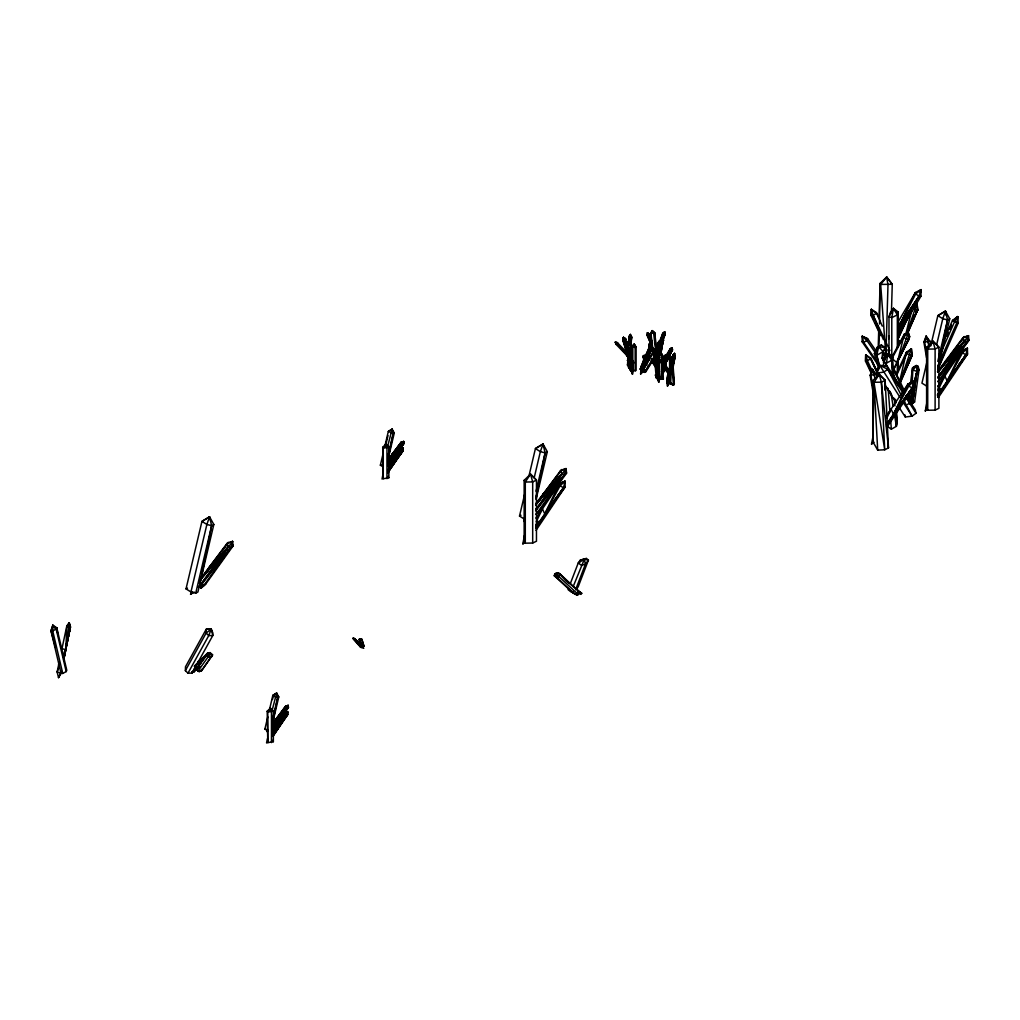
<?xml version="1.0" encoding="UTF-8"?>
<svg xmlns="http://www.w3.org/2000/svg" width="1020" height="1020" viewBox="0 0 1020 1020"><rect width="100%" height="100%" fill="white"/><g stroke="black" fill="none" stroke-linecap="round" stroke-linejoin="round"><path stroke-width="1.5" d="M662.413 358.173L662.413 355.177L660.488 352.13L658.499 353.71L659.647 378.994L658.754 382.258L657.581 379.389L656.599 367.914M671.581 359.805L672.766 355.202L674.564 353.392L672.715 369.508L673.544 355.648L674.564 353.392L675.253 355.801L672.715 369.508M897.855 335.491L920.932 296.259L921.022 289.629L915.374 292.536L898.39 321.376L899.538 325.023L897.919 327.688M877.481 363.974L862.129 341.764L862.206 336.268L867.625 338.704L876.652 351.76M199.614 580.023L227.026 543.431L232.56 541.39L233.095 545.904L205.708 584.103L200.953 588.196L201.029 583.555M872.852 441.685L873.987 382.283L879.215 374.378L885.156 380.332L888.471 447.946L884.722 449.782L877.697 450.113L872.852 441.685L872.852 380.549L879.215 374.378L885.156 380.332L884.863 388.046M877.404 372.16L870.697 358.096L865.699 354.871L865.546 361.271L871.577 373.932M879.036 318.176L876.358 312.553L871.36 309.328L871.207 315.728L880.693 335.644M66.198 671.581L56.176 629.059L52.849 625.196L52.709 630.921L62.743 673.442L66.198 671.581L66.797 670.293L56.776 627.759L52.849 625.196L51 630.857L61.034 673.391L62.743 673.442M878.233 346.762L878.743 329.345M879.062 318.253L880.081 283.42L886.673 277.006L892.258 284.287L891.429 312.796M878.832 347.743L879.342 330.327M879.52 323.99L880.081 283.42M885.946 354.603L887.986 284.924L886.673 277.006L880.681 284.414L885.564 351.505M210.145 652.621L210.464 653.641L197.905 671.185L201.514 670.765L212.581 654.891L210.145 652.621L207.736 652.902L196.286 669.668L199.18 671.619L201.514 670.765L212.581 654.891L210.464 653.641L206.563 655.579L196.184 665.588L192.028 673.111L187.986 673.174L185.372 670.637L185.487 666.774L206.244 629.212L211.242 629.059L212.861 632.974L212.785 635.549L196.949 664.211M192.028 673.111L196.184 665.588L194.756 666.455L206.563 655.579L208.182 657.084L211.803 656.676L210.464 653.641L207.736 652.902L194.208 666.2M665.831 363.158L672.435 349.911L672.18 347.897L670.14 348.802L666.34 355.202M630.64 356.503L631.482 336.804L630.36 334.458L629.008 336.536L628.269 347.029M912.058 383.061L912.607 367.825L916.342 365.555L918.191 366.435L919.007 369.89L914.608 401.982L912.16 403.372L914.608 401.982M653.081 352.359L649.051 346.086L649.128 344.173L651.193 345.193L654.406 350.217M363.604 648.248L354.616 638.507L353.685 639.26L353.519 638.584L361.348 646.514L360.175 646.782L353.303 639.145L353.303 638.074L358.747 642.332L358.441 643.276L358.007 642.74L363.604 648.248L358.747 642.332L353.303 638.074L361.309 647.521L360.914 645.979L360.175 646.782L361.309 647.521L360.914 645.979M632.196 364.267L632.03 368.335L632.196 364.267L633.216 369.393M657.466 363.12L658.754 382.258M658.499 372.274L657.581 379.389L659.506 377.4L658.499 372.274L659.634 378.994L657.581 379.389L659.621 378.994L658.894 370.324M884.875 390.15L885.092 385.394M885.985 366.384L887.782 353.876L892.551 357.599L893.89 376.431M200.953 588.196L201.119 584.881L232.56 541.39L227.026 543.431L228.493 546.682L230.915 547.663L233.095 545.904L232.114 543.749L232.56 541.39L230.915 547.663L203.541 585.862L200.953 588.196L203.222 584.447M628.052 356.35L627.517 364.994L628.868 368.207L630.22 362.648M630.487 357.229L631.482 336.804L630.36 334.458L629.404 336.753L628.524 349.044M909.253 402.135L909.751 392.649M662.987 339.571L660.96 353.57L661.789 339.711L661.011 339.265L660.233 342.337M630.411 352.066L630.079 356.426M627.517 354.909L630.105 365.224L629.875 362.508M58.561 664.683L59.16 662.095M63.648 660.106L70.405 626.981L69.258 622.837L66.823 625.885L61.863 649.166M883.664 361.322L882.325 358.505L882.759 352.18L887.438 355.317M912.339 382.742L912.607 367.825L916.342 365.555L919.007 369.89L916.993 371.369L911.727 392.203L909.814 403.92M630.118 357.191L630.436 352.486M630.857 346.214L631.482 336.804L629.008 336.536L630.36 334.458L630.997 350.803L628.422 350.574M645.035 356.809L649.867 345.831L651.831 344.518L651.971 347.093L647.993 359.014L645.94 358.874L640.789 371.369L640.611 373.945L642.842 371.509L645.137 365.95M883.843 361.284L882.325 358.505L882.759 352.18L887.311 356.694M628.498 357.841L627.695 360.736L627.733 354.526M627.695 360.736L628.001 356.388M629.519 339.507L629.735 336.498M629.225 350.51L629.404 347.909M629.837 356.146L630.054 353.149M630.895 341.152L631.214 336.651M630.832 346.009L631.482 336.804L629.952 356.758M360.991 644.908L362.278 647.228L363.018 646.82L362.278 647.241C363.145 645.545 357.14 637.322 361.858 639.26L363.974 646.272L361.348 646.246L359.117 639.744L360.379 638.762M643.837 365.262L641.554 370.821L642.842 371.509C647.101 357.408 643.964 372.109 640.611 373.945L641.236 371.867M658.831 367.837L659.392 360.442M892.003 363.923L892.551 357.599L888.356 356.222M907.507 404.443L909.559 403.168L909.687 401.791L906.984 396.155M671.785 361.195L672.091 358.096L671.109 357.089L669.592 359.078L669.592 382.309L667.488 386.095L666.787 382.831L669.018 373.562M668.521 373.575L667.003 381.123L669.337 378.841L666.85 378.242L669.617 367.493M878.628 375.908L870.596 359.04L865.699 354.871L865.546 361.271L870.596 359.04L870.697 358.096L877.366 372.44M876.358 312.553L882.287 326.158M898.378 359.907L898.48 358.964M651.372 345.397L647.126 335.159L647.419 332.762L649.357 334.241L651.181 338.627M920.614 292.651L921.022 289.629L915.705 293.938L899.538 325.023L919.045 296.17L921.022 289.629L919.135 291.656M660.96 353.57L662.783 339.953L663.51 339.864L660.577 353.608M910.49 383.239L912.607 367.825M912.594 403.461L916.993 371.369L916.342 365.555L913.155 370.132L916.993 371.369L911.931 405.042M917.77 369.495L918.191 366.435L915.641 365.606M663.574 361.96L664.377 356.158L665.461 354.858L667.207 355.393L664.976 370.515L663.344 372.453L662.184 372.109M663.178 363.133L664.377 356.158L667.207 355.393L664.976 370.515L664.9 368.87M658.066 363.451L657.989 365.925M669.808 379.402L669.362 383.405L666.787 382.831L669.732 381.862L669.349 383.405L666.787 382.831M907.851 400.006L908.833 393.924M957.193 319.515L957.678 316.582L952.514 320.382L943.793 340.234M199.499 582.624L201.106 578.455L202.942 567.566M272.952 720.783L273.475 717.672M389.487 450.636L388.174 458.413L393.172 433.589L392.126 429.152L388.327 431.434L384.719 446.773M535.895 497.862L536.418 494.751M662.439 370.604L664.377 356.158L665.665 358.976L663.344 372.453M665.678 364.369L667.207 355.393M898.225 346.545L898.225 312.056L893.443 308.333L891.786 317.666L891.786 356.86M578.391 590.924L577.575 595.285L572.666 592.684L554.268 575.739L554.88 573.877L558.322 572.819L559.993 573.979L578.391 590.924L577.575 595.285L572.666 592.684M643.352 369.941L644.525 372.338L645.596 372.223L655.414 356.222L655.019 352.831L652.647 354.233L642.829 370.247L644.525 372.338L654.343 356.337L655.019 352.831L652.596 352.729L642.766 368.73M266.551 742.993L267.393 738.684M382.041 479.068L382.882 474.759M524.522 535.207L522.839 543.838L525.249 541.913M873.936 442.157L871.526 444.082L873.209 435.451M925.268 410.92L927.282 409.109L925.268 410.92L926.67 403.729M644.143 364.14L642.855 367.047L640.267 369.163L643.824 359.55M198.352 587.52L228.493 546.682L201.106 578.455L199.244 582.739L201.106 578.455L211.637 525.695L209.546 516.808L201.947 521.386L186.023 588.884L190.957 591.957L195.712 593.194L197.918 591.995L213.83 524.497L209.546 516.808L201.947 521.386L206.881 524.446L211.637 525.695L213.83 524.497M272.735 722.351L277.682 697.514L276.637 693.077L272.837 695.359L269.229 710.698M536.137 497.887L545.114 452.893L543.022 444.006L535.423 448.57L528.908 476.187M646.858 362.648L645.316 355.954L644.002 355.534L643.046 356.796L645.214 366.154M937.941 368.067L947.542 319.974L945.451 311.087L937.852 315.652L930.979 344.798M63.712 659.57L70.405 626.981L69.258 622.837L66.797 626.293L65.828 649.727L63.686 659.787M932.497 343.51L932.956 341.215L938.897 347.17L938.897 408.306L935.11 410.129L927.728 410.257L926.593 408.523L926.593 347.386L932.956 341.215L938.897 347.17L935.11 348.993L927.728 349.12L926.593 347.386M629.34 366.103L628.868 368.207L630.092 365.224L627.517 364.994L628.715 359.244M910.426 402.798L916.993 371.369L912.556 389.13M59.096 662.668L57.133 672.001L58.522 677.65L60.932 673.072L58.522 677.65L60.907 673.072L57.133 672.001L59.262 666.34M63.686 658.678L65.637 649.345L64.579 652.175M536.252 518.096L559.24 483.875L564.965 481.172L563.588 487.7L536.201 528.475M887.272 423.262L893.456 414.171L891.11 409.147L885.742 417.04L907.928 384.119L913.652 381.416L912.275 387.944L886.648 426.092M63.648 658.984L70.418 626.713L63.814 657.747M63.737 658.308L70.405 626.981L66.797 626.293L68.276 626.05M670.025 380.294L669.362 383.405L668.215 383.086M672.652 368.016L674.743 355.508M645.94 358.874L643.416 370.12L640.789 371.369L642.829 371.509L641.542 370.821L643.99 365.083M879.418 367.187L876.766 355.253L878.704 346.672L881.42 345.002L885.003 347.552L887.081 355.062M63.304 657.148L65.076 649.612M65.79 646.591L70.405 626.981M190.957 591.957L206.881 524.446L209.546 516.808L210.043 519.626M195.712 593.194L211.637 525.695M267.342 730.651L264.881 729.109L267.776 716.843M272.493 699.567L273.577 694.964L276.637 693.077L278.791 696.915L272.773 722.402M272.047 710.71L276.637 693.077L277.147 695.895L278.791 696.915L275.311 696.902L272.837 695.359L273.577 694.964M272.977 717.468L277.682 697.514M382.831 466.714L380.371 465.184L382.908 454.448M385.815 444.835L387.982 435.629M387.536 446.773L392.126 429.152L394.281 432.99L388.263 458.477M388.11 455.073L393.172 433.589L394.281 432.99M524.433 519.142L519.511 516.069L524.93 493.055M534.212 477.717L540.358 451.643L543.022 444.006L547.319 451.681L536.048 499.481M536.074 491.245L545.114 452.893L547.319 451.681M894.094 368.169L909.202 338.525L908.412 333.017L903.631 337.059L891.99 358.505L897.205 362.954L904.345 334.063L908.412 333.017L909.687 336.536L909.202 338.525L893.609 369.763M926.644 363.209L921.94 383.15L926.861 386.223M936.64 344.811L942.786 318.724L945.451 311.087L949.747 318.763L937.75 369.648M937.775 361.386L947.542 319.974L949.747 318.763M660.297 353.264L663.51 339.864L661.61 347.246M673.493 385.178L670.421 383.851L670.421 360.621L669.592 359.078L671.109 357.089L673.493 385.178L669.592 382.309L668.495 382.997L669.923 381.799L668.495 382.997L669.247 379.899L668.495 382.997L669.349 383.405L668.495 382.997L669.553 379.185L668.495 382.997L669.923 381.799L673.493 385.178L674.309 383.698L672.652 359.129L672.091 358.096L670.255 358.071M672.754 366.218L675.253 355.801L672.766 355.202L674.564 353.392M645.073 357.229L649.906 346.252L651.831 344.518L642.09 367.595L640.802 366.422L642.855 367.047L640.267 369.163L643.862 359.983M660.475 342.592L662.707 333.476L664.683 331.793L665.091 334.254L660.501 345.895M661.623 347.412L663.51 339.864M668.495 382.997L669.247 379.975M672.626 366.384L675.253 355.801L672.601 366.142M52.849 625.196L51 630.857L55.513 647.458M905.824 333.948L911.561 311.189M899.398 382.525L906.423 352.193L911.408 348.814L911.982 355.508L900.316 382.844M660.271 345.614L661.789 339.711M672.46 358.211L673.251 355.139M668.699 374.506L667.003 381.123L667.335 378.178M672.409 360.073L673.544 355.648M646.846 361.794L651.168 347.017L649.867 345.831L651.933 346.456L651.168 347.017M937.431 371.777L962.931 337.709L968.477 335.669L966.832 341.942L937.724 381.697M662.566 370.642L663.727 366.269M664.504 363.349L665.665 358.976L665.461 354.858L667.297 357.038L665.665 358.976L664.492 358.632L665.971 355.572L667.297 357.038M630.666 364.204L631.291 371.382L632.464 374.251L633.343 370.987L632.846 365.147M670.586 349.911L671.504 350.357L672.18 347.897L670.14 348.802L670.586 349.911L667.297 360.57L671.504 350.357L672.435 349.911L672.18 347.897L666.519 356.758M656.689 374.863L655.452 375.067L656.243 377.91L656.995 375.181L656.536 367.939M626.586 351.862L622.825 339.685L623.475 337.339L625.502 338.5L633.254 363.77L630.653 365.351L623.092 340.884L623.475 337.339L625.693 339.303L623.092 340.884L623.475 337.339L631.801 365.198M660.233 344.212L664.683 331.793L664.721 334.381L660.322 345.563L665.091 334.254L664.211 333.604M896.338 410.983L897.23 423.542L896.376 426.334L891.352 429.19L886.762 425.901M68.595 624.979L69.258 622.837L65.828 649.727L62.029 648.656M647.993 359.014L651.831 344.518L651.091 345.958M893.061 376.176L891.671 360.392L887.782 353.876L884.659 358.096L883.32 365.428M892.793 376.087L891.671 360.392L892.551 357.599M667.488 386.095L668.151 384.03M524.994 518.683L524.063 521.513L525.007 518.683M906.397 334.292L917.069 303.272L917.643 309.965L907.213 334.42M900.265 381.301L911.408 348.814L911.982 355.508L900.035 382.589M559.993 573.979L559.062 576.772L556.767 577.473L554.268 575.739L555.505 573.533L559.993 573.979L568.331 582.777M897.205 362.954L908.412 333.017L904.345 334.063L891.62 357.484M393.006 464.113L400.643 450.062L403.104 447.729L403.193 450.649L393.006 464.113L400.235 449.093L403.104 447.729L402.415 450.993L387.74 472.719L403.193 450.649L403.104 447.729L400.235 449.093L388.301 466.854L391.833 461.601L393.006 464.113L387.702 471.903M966.361 351.135L967.393 348.253L961.669 350.956L937.801 386.491L944.851 375.985L947.197 381.008L937.469 395.301M903.49 392.101L887.795 369.265L879.788 365.402L876.524 370.693L878.781 375.615L877.047 373.014L879.788 365.402L887.005 365.797L902.904 390.545M647.062 359.881L651.933 346.456L649.026 353.06M658.499 353.71L660.488 352.13L662.413 355.177L663.357 379.121L658.793 377.451L658.219 379.058L659.634 378.994L658.843 372.657M658.793 377.451L658.219 379.058L659.621 378.994L658.219 379.058L657.964 376.189M873.592 395.479L870.136 375.258L872.355 369.342L876.282 374.429L876.817 377.54M926.555 357.739L923.878 342.095L926.096 336.179L930.023 341.267L930.826 345.933M646.399 361.131L651.933 346.456L649.485 352.193M570.308 583.644L578.276 562.9L580.291 560.146L586.398 558.463L588.438 560.082L578.2 586.768L575.93 589.853M579.156 563.116L580.291 560.146L586.398 558.463M573.151 586.653L584.32 559.342L588.438 560.082L585.403 564.2L575.739 589.407M656.51 354.45L658.27 350.14M656.191 350.026L662.707 333.476L664.683 331.793M657.53 347.858L658.678 344.938M659.812 342.031L663.255 333.298M656.65 354.883L658.206 350.931M657.058 354.628L658.206 351.721M656.803 354.386L657.925 351.53M660.195 345.805L665.091 334.254L660.31 345.958M656.587 348.98L657.76 346.06M656.854 354.259L658.028 351.339M937.622 369.635L945.387 350.459M627.938 346.226L627.619 343.103L628.843 342.898L628.715 340.846L627.746 343.243L628.256 346.303M643.301 369.061L644.742 365.53L641.542 370.821L644.742 365.53L643.442 368.169M654.113 354.106L653.922 351.109L655.006 348.853L656.281 351.097L654.037 351.25L655.006 348.853L656.281 351.097L658.652 367.481M656.727 354.743L657.925 351.823M660.616 344.416L664.721 334.381L662.707 333.476M660.552 344.314L664.721 334.381L660.45 344.059M898.276 338.308L904.562 323.914M946.432 336.485L948.307 332.239M949.543 329.396L951.418 325.15M941.09 352.346L954.784 321.172L957.678 316.582L958.239 322.97L937.686 369.75M937.762 366.142L957.079 322.205L957.678 316.582L953.279 320.892L952.514 320.382L958.239 322.97L954.784 321.172M656.179 353.749L658.627 348.215M907.583 332.775L917.643 309.965L917.069 303.272L913.27 307.186M913.69 317.462L914.953 314.632M916.215 311.788L917.477 308.958L916.138 311.839M902.981 374.34L904.88 370.081M906.143 367.251L911.816 354.501L909.139 360.264M881.42 345.002L877.162 347.386L874.382 353.545L878.551 368.551M883.141 351.658L878.704 346.672L874.382 353.545L876.766 355.253L883.141 351.658L885.003 347.552L878.704 346.672L877.162 347.386M902.05 377.094L911.982 355.508L906.665 353.698L896.656 375.233M54.213 627.683L56.776 627.759L56.176 629.059L52.709 630.921L51 630.857M61.034 673.391L61.939 671.44M898.021 336.931L904.051 323.952M898.314 338.308L908.986 315.333M912.122 320.497L914.8 314.721M908.973 328.631L906.971 332.928L917.643 309.965L914.545 309.481M910.299 325.75L917.643 309.965L910.21 325.546M896.376 373.817L906.423 352.193M901.973 377.043L911.982 355.508L905.224 369.673M901.858 376.762L903.873 372.504M388.442 468.703L391.833 461.601M272.952 732.628L276.344 725.526L278.524 727.438L273.143 735.331L286.926 714.931L287.615 711.667L284.746 713.018L272.812 730.779M536.316 521.692L542.423 508.903L544.769 513.927L535.921 526.919M886.992 417.767L891.11 409.147M937.992 390.354L944.851 375.985M273.092 734.54L277.516 728.038L284.746 713.018L287.615 711.667L287.704 714.574L273.118 736.274M557.558 497.11L565.144 486.986L563.588 487.7L544.769 513.927L559.24 483.875L564.965 481.172L565.144 486.986L535.997 530.4M913.831 387.23L912.275 387.944L893.456 414.171L907.928 384.119L913.652 381.416L913.831 387.23L887.336 426.692M947.197 381.008L962.472 352.92L967.393 348.253L966.016 354.781L947.197 381.008L961.669 350.956L967.393 348.253L967.572 354.067L938.425 397.481M200.226 580.278L209.164 567.426L228.493 546.682L200.226 580.278L201.106 578.455M627.619 343.103L629.161 343.23L627.619 343.103L628.715 340.846M899.538 325.023L915.374 292.536L915.705 293.938L919.045 296.17L920.932 296.259M665.384 363.375L672.435 349.911L670.803 352.652M897.332 347.769L897.332 314.849L893.443 308.333L888.994 316.761L888.994 355.942M887.782 353.876L883.32 362.291L886.125 363.209L891.671 360.392M898.046 359.346L901.769 352.41M903.261 349.63L909.202 338.525L905.581 338.844L903.631 337.059M908.182 339.29L909.687 336.536M901.208 353.277L909.202 338.525L903.121 349.375M272.761 730.792L276.344 725.526L277.516 728.038L285.154 714L287.615 711.667L287.704 714.574L280.105 724.684M544.769 513.927L560.044 485.839L564.965 481.172M893.456 414.171L908.731 386.083L913.652 381.416M185.372 670.637L206.129 633.076L211.242 629.059L212.785 635.549L208.743 635.613L206.129 633.076L206.244 629.212L211.242 629.059L208.743 635.613L187.986 673.174M665.818 361.705L672.435 349.911L668.61 356.503M663.446 362.062L664.887 359.499M898.174 331.653L919.045 296.17L901.259 322.601M662.541 361.603L664.823 357.752M666.952 354.896L670.752 348.496L672.142 349.159M898.263 330.964L919.045 296.17L898.441 328.351M272.977 727.732L274.24 725.641L274.724 726.724L272.34 728.764M652.749 354.131L650.263 333.693L652.188 330.633L654.674 332.737L657.365 354.743M382.704 447.295L383.265 448.162L388.849 447.193L385.879 444.21L383.265 448.162L383.265 478.737L388.849 477.755L388.849 447.193L385.879 444.21L382.704 447.295L383.265 478.737M270.045 709.856L267.202 711.233L267.776 712.1L273.36 711.118L270.389 708.148L267.776 712.1L267.776 742.662L273.36 741.693L273.36 711.118L270.389 708.148L267.202 711.233L267.776 742.662M524.153 480.305L525.3 482.039L532.682 481.912L536.469 480.089L530.528 474.134L525.3 482.039L525.3 543.175L532.682 543.048L536.469 541.225L536.469 480.089L530.528 474.134L524.153 480.305L524.153 541.442L525.3 543.175M660.896 354.029L660.896 343.192L659.366 341.139L657.836 343.141L657.836 355.521M673.735 382.678L674.309 383.698L671.644 360.647L670.421 360.621L671.109 357.089L672.652 359.129L671.644 360.647L670.421 383.851L669.592 382.309M192.219 591.855L190.587 594.328L194.284 592.072M640.267 369.163L642.026 366.537M390.252 465.145L391.973 462.595M393.682 460.045L401.408 448.558L402.581 449.17M276.484 726.52L279.059 722.696M282.489 717.583L285.919 712.483M937.75 396.869L966.016 354.781L967.572 354.067L958.086 366.715M388.531 471.533L402.415 450.993L400.235 449.093M273.041 735.458L287.704 714.574M536.023 528.5L563.588 487.7L560.044 485.839L559.24 483.875M655.414 356.222L654.343 356.337L652.596 352.729L655.019 352.831L655.414 356.222L644.525 372.338L643.492 369.163M886.507 426.105L912.275 387.944L908.731 386.083L907.928 384.119M937.558 396.895L966.016 354.781L962.472 352.92L961.669 350.956M536.163 518.109L542.423 508.903M273.143 735.331L278.524 727.438M649.051 346.086L650.505 346.188L651.193 345.193L649.128 344.173L649.651 346.545L653.794 353.009M669.375 371.178L662.936 361.144L661.266 361.361L660.807 362.023L669.655 375.832M388.365 459.599L400.873 442.463L403.639 441.443L403.907 443.7L390.214 462.799L387.829 464.839L390.214 462.799M272.875 723.524L285.383 706.388L288.15 705.368L288.418 707.625L273.64 727.604L272.429 727.107L288.418 707.625L288.15 705.368L285.383 706.388L287.334 708.505L288.15 705.368L273.296 725.386M536.38 503.612L560.503 470.628L566.049 468.588L566.572 473.101L539.185 511.3L535.615 514.361M937.915 371.981L964.384 336.536L959.999 342.656M388.199 471.329L402.415 450.993L394.306 461.869M272.71 735.267L286.926 714.931L284.746 713.018M536.048 527.098L563.588 487.7L553.363 501.419M886.507 424.804L912.275 387.944L903.911 399.164M937.584 395.454L966.016 354.781L958.583 364.765M647.407 362.176L649.102 359.767M209.113 569.262L210.898 566.776M216.189 559.394L219.708 554.497M222.334 550.825L228.467 542.257L209.164 567.426M389.563 458.668L392.05 455.2M387.919 463.182L403.639 441.443L400.873 442.463L401.599 444.082L402.823 444.58L403.907 443.7L403.639 441.443L402.823 444.58L389.13 463.679L387.919 463.182L402.823 444.58L390.481 458.515M276.56 719.125L286.11 705.802L272.633 723.422M273.258 725.959L286.11 708.007L276.458 718.386L278.218 716.818L273.436 723.103M278.791 719.278L281.533 715.453M273.64 727.604L287.334 708.505L272.493 726.572M277.516 728.038L286.926 714.931L279.709 724.595M548.798 487.802L552.304 482.906M554.931 479.247L561.956 469.455L559.049 473.229M536.38 509.579L566.049 468.588L560.503 470.628L561.969 473.866L564.404 474.861L566.572 473.101L565.59 470.934L566.049 468.588L564.404 474.861L537.017 513.06L539.185 511.3M954.733 349.987L958.239 345.104M937.915 377.91L968.477 335.669L969 340.183L941.626 378.382L938.056 381.454M647.317 361.985L649.039 359.626M893.443 308.333L890.32 312.566L888.994 316.761L891.786 317.666L897.332 314.849L898.225 312.056L895.42 311.138M387.995 470.322L392.496 464.291M272.506 734.26L277.912 727.005M535.678 525.109L538.471 521.373M899.257 405.399L902.05 401.663M938.107 392.19L940.899 388.454M951.137 374.735L953.929 371M389.908 468.346L393.707 463.284M396.55 459.497L403.193 450.649M205.045 574.349L207.914 570.575M198.39 587.571L212.708 568.701L230.915 547.663L201.119 584.881L203.541 585.862L205.708 584.103M388.123 459.497L401.599 441.877L391.948 454.461L401.599 444.082L387.868 462.697L393.707 455.098M389.882 457.916L391.795 455.404M535.959 503.434L557.124 475.741M537.565 502.796L543.303 495.248M535.589 510.829L564.404 474.861L546.184 495.886L535.678 509.732L561.969 473.866L542.653 494.623L546.172 491.474M626.203 351.849L617.495 342.784C613.415 346.175 620.721 342.031 615.34 342.159L615.94 344.199L629.021 357.778M630.768 358.403L631.558 357.408L630.385 357.982L631.558 357.408L629.417 355.177M938.018 377.91L969 340.183M388.48 459.688L401.599 444.082L387.919 459.969M272.99 723.613L286.11 708.007L272.416 723.894M535.717 505.078L561.969 473.866L535.602 504.466M938.145 372.16L964.41 340.948L962.931 337.709L968.477 335.669M200.634 663.701L193.889 671.708L192.066 671.823L193.889 671.708L196.286 669.745L199.18 671.619L202.304 668.98M199.41 666.468L197.472 668.763L199.869 666.723M938.03 371.548L964.41 340.948L966.832 341.942L948.625 362.967L938.119 376.813L964.41 340.948L945.081 361.705L948.6 358.555M544.042 498.168L546.184 495.886M906.665 353.698L911.408 348.814M659.519 356.847L657.798 354.297L655.86 354.934L659.583 361.08M659.71 357.561L656.09 353.914L656.14 356.005L657.798 354.297L656.09 353.914L655.86 354.934L659.303 360.009M632.017 359.04L626.943 351.39L626.089 351.339L625.26 353.073L629.493 359.435M630.156 359.996L625.081 352.346L625.4 351.109L627.211 352.461L625.26 353.073L625.4 351.109L626.943 351.39L633.254 363.77L624.24 340.731M632.693 363.821L633.713 362.814M659.43 369.393L653.234 359.397L652.379 359.359L651.55 361.08L659.175 372.542L651.372 360.366L651.691 359.129L653.234 359.397L659.162 368.322M871.526 444.082L873.541 442.285M939.446 380.141L941.626 378.382M632.196 345.691L634.198 344.122L636.123 347.17L636.123 370.4L635.154 370.834L632.808 369.954L632.808 346.724L634.198 344.122L636.123 347.17L635.154 347.603L632.196 345.691L632.196 359.626M202.687 660.973L198.058 661.623L202.891 658.015M878.921 368.959L876.524 370.693L879.1 374.697M910.401 402.237L915.259 409.798L916.036 413.266L912.058 416.147L905.301 417.014L899.308 407.681M198.058 661.623L206.563 655.579L193.889 671.708L192.78 671.734L196.299 669.502M883.486 339.775L873.158 315.397L876.256 313.497L871.36 309.328L871.207 315.728L873.158 315.397L889.912 350.561M652.264 344.199L650.263 333.693L651.805 332.775L652.188 330.633L654.674 332.737L655.108 338.742M654.674 332.737L650.263 333.693M656.905 360.085L657.938 359.461M647.126 335.159L649.357 334.241L647.126 335.159L651.066 343.855M656.561 353.634L656.829 353.353M380.371 465.184L381.11 464.788M186.023 588.884L187.489 588.081M519.511 516.069L520.978 515.266M264.881 729.109L265.621 728.713M632.54 364.65L633.343 370.987L631.291 371.382L631.571 366.358M872.852 380.549L873.987 382.283L881.369 382.156L885.156 380.332M650.785 344.887L649.51 345.423L649.128 344.173L650.505 346.188M645.073 363.961L643.225 355.942L644.576 355.444L645.061 357.242L643.046 356.796L644.002 355.534L645.316 355.954L645.061 357.242L644.002 355.534L646.004 365.594M937.393 394.753L939.05 394.179L937.992 387.944M554.88 573.877L558.322 572.819L566.1 580.864L581.731 593.296L580.992 594.367L576.657 593.206L581.731 593.296L578.365 591.141M573.138 591.447L571.098 592.008L568.038 589.573M631.291 371.382L633.331 370.987L632.808 369.954M882.325 358.505L885.271 357.969L882.759 352.18L884.569 354.514M640.789 371.369L642.829 371.497M632.183 371.14L633.343 370.987M883.996 366.18L887.005 365.797L887.795 369.265L901.349 395.467M877.047 373.014L883.804 372.147L887.795 369.265L903.197 393.274M627.3 360.519L628.027 360.481M655.146 350.906L656.09 350.906L656.599 353.965M629.289 367.187L631.329 366.843L629.952 369.903L629.161 367.047L629.952 369.903L630.513 364.28M658.512 342.133L660.348 342.159M627.517 364.994L630.092 365.224M880.681 284.414L892.258 284.287L886.673 277.006M947.542 319.974L942.786 318.724L937.852 315.652L945.451 311.087L946.203 315.308M545.114 452.893L540.358 451.643L535.423 448.57L543.022 444.006L543.533 446.824M393.172 433.589L388.327 431.434L392.126 429.152L392.636 431.97M659.099 377.961L663.357 379.121L662.35 377.693M928.825 340.909L930.023 341.267L923.878 342.095M937.852 393.809L939.05 394.179M870.136 375.258L876.282 374.429L875.083 374.059L872.355 369.342L870.94 375.5L873.592 391.055M653.514 360.417L654.253 360.659L653.871 357.51M652.379 359.359L651.691 359.129L651.55 361.08L653.501 360.481L651.691 359.129L659.596 371.344M626.089 351.339L625.4 351.109L630.615 359.282M617.648 342.95L615.34 342.159L616.182 344.441M659.404 377.68L663.357 379.121M659.94 353.06L661.508 353.647L661.674 358.147M635.218 345.64L633.649 345.041L634.198 344.122L635.154 347.603L635.154 370.834M862.129 341.764L863.634 342.389L878.092 363.286M862.206 336.268L867.625 338.704L866.936 340.54L863.634 342.389L862.206 336.268L866.936 340.54L875.963 353.608M897.651 339.736L901.183 341.725M656.523 354.259L659.57 359.843M358.747 642.332L353.303 638.074L361.309 647.521M622.264 349.35L623.947 351.109M628.243 355.763L615.34 342.159L616.475 343.536M656.995 356.031L659.902 359.499M655.324 353.953L654.202 352.563L654.343 356.337M630.143 359.257L625.26 353.073L628.817 357.688M667.641 369.839L669.464 372.262M658.971 368.309L653.323 360.634L654.929 363.171M906.104 395.9L909.598 400.975L906.244 395.76M885.717 386.032L891.786 395.161M893.52 397.762L896.121 401.676M627.211 352.461L633.981 362.661M387.995 476.455L388.849 477.755M272.506 740.393L273.36 741.693M906.627 398.603L916.036 413.266M900.073 397.481L879.788 365.402M903.503 402.823L912.058 416.147L904.204 400.987M889.363 390.698L891.085 393.363M894.502 398.692L896.223 401.357M884.761 385.012L895.891 402.339M668.98 370.872L662.541 360.838L660.884 360.111L660.807 362.023L670.255 376.291M670.306 374.684L660.884 360.111L662.936 361.144L661.406 362.483L660.884 360.111L661.266 361.361M662.069 362.623L664.479 366.384M666.085 368.896L669.298 373.919M651.308 347.45L654.534 352.461M928.149 339.724L926.096 336.179L924.681 342.337L926.543 353.226M643.225 355.942L644.155 357.574M361.845 646.399L362.278 647.228M892.831 366.588L904.294 390.52M892.704 367.952L903.49 390.494M906.193 396.13L909.559 403.168M892.678 373.46L898.072 384.731M882.402 357.586L883.753 360.404M872.036 315.728L873.949 319.948M888.815 352.703L890.179 355.546L887.744 349.809M872.865 372.198L867.497 360.94L865.699 354.871M865.699 359.869L871.73 372.529M649.128 337.862L647.419 332.762L652.57 343.115M875.236 322.766L878.475 329.791M875.262 322.855L878.5 329.957M648.988 337.926L647.419 332.762L648.924 334.356L647.585 334.904L651.844 345.13M388.008 470.883L388.62 472.349M670.752 348.496L671.504 350.357M622.825 339.685L625.515 346.851M363.974 646.272L361.858 639.26L359.282 638.966L361.526 645.469M871.36 309.328L873.158 315.397M876.766 355.253L879.686 365.759M879.215 374.378L881.369 382.156L888.471 447.946L887.757 444.898M530.528 474.134L532.682 481.912L532.682 543.048M385.879 444.21L386.962 448.099L386.962 478.673M270.389 708.148L271.473 712.037L271.473 742.598M665.537 365.734L665.728 366.448M656.243 377.91L654.33 355.738M644.576 355.444L646.909 365.262M625.502 338.5L625.693 339.303M630.385 364.153L630.653 365.351M904.778 414.694L905.301 417.014M655.006 348.853L658.55 367.315M632.349 359.473L630.793 350.676L631.954 359.983M886.456 355.151L885.003 347.552L886.036 353.736M929.156 346.507L926.096 336.179L926.236 338.704M875.428 379.669L872.355 369.342L872.495 371.867M657.377 358.543L658.397 364.65L656.344 365.045L655.452 351.237M630.819 349.006L632.247 359.308M632.094 372.109L632.464 374.251M886.622 366.295L886.125 363.209L886.38 366.358M891.123 394L893.125 406.317M894.374 414.018L896.376 426.334L895.483 413.776M56.776 627.759L58.012 635.473M630.921 349.12L632.107 356.643M631.303 366.371L631.915 371.05L631.431 365.313M656.09 350.906L656.485 354.017M657.466 361.781L658.244 367.99M655.949 352.219L653.641 333.361L652.188 330.633L650.989 333.935L653.297 352.805M629.251 357.892L630.105 365.224M629.404 336.753L630.997 350.803M630.819 352.053L631.686 359.69M895.139 399.853L895.42 403.015M896.121 410.907L897.23 423.542M888.114 388.339L889.975 411.914M890.728 421.336L891.352 429.19M895.56 399.993L895.777 403.13M894.476 399.649L894.922 405.922M655.324 341.751L655.745 347.743M672.091 358.096L672.295 361.169M672.715 367.315L673.225 374.99M888.637 335.707L888.841 338.844M629.455 347.833L629.659 350.906M629.85 353.965L630.054 357.038M877.697 450.113L873.987 382.283L884.722 449.782L881.369 382.156M672.652 359.129L673.378 374.825M642.829 370.247L642.842 371.509M935.11 410.129L935.11 348.993L932.956 341.215L927.728 349.12L927.728 410.257M898.225 359.078L898.225 370.056M897.332 360.315L897.332 372.848M884.659 358.096L884.659 361.271M659.902 354.004L659.366 341.139L657.836 343.141L658.678 344.683L658.678 355.521M658.678 358.619L658.678 366.371M658.499 358.351L658.499 367.633M657.836 358.619L657.836 366.371M629.824 358.3L629.735 360.991L629.824 358.3M662.413 355.177L661.457 378.841L661.457 355.61L660.488 352.13L659.099 354.731L662.413 355.177M914.455 389.869L911.982 405.067L914.455 389.869M659.366 341.139L658.678 344.683L659.902 344.709L660.896 343.192L659.366 341.139M191.518 591.498L190.587 594.328L191.53 591.485M267.852 729.708L267.163 731.837L267.865 729.708M196.184 665.588L193.915 671.696L196.184 665.588M902.075 325.023L898.11 331.551L902.075 325.023M524.841 542.028L522.839 543.838L524.854 542.041M360.2 638.813L359.117 639.744L361.743 639.769L360.2 638.813M584.32 559.342L578.276 562.9L581.336 565.322L585.403 564.2L584.32 559.342M577.46 593.716L575.165 594.418L556.767 577.473L555.505 573.533L577.46 593.716M656.995 375.181L655.452 375.067L656.995 375.181"/></g></svg>
